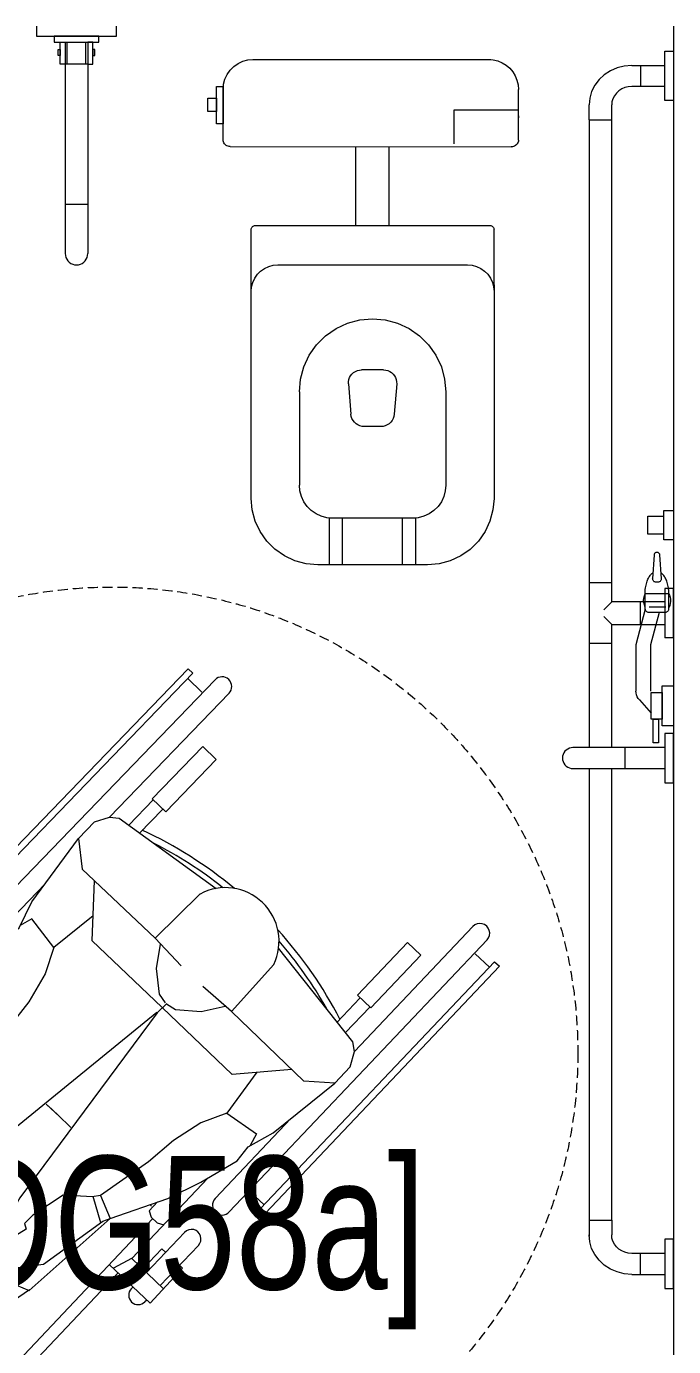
# Model space of a CAD drawing. Header units: millimetres. Extents: x -2143172 to 5255, y -610845 to 279739.
# Drawn here: x -1172297 to -1171324, y -574933 to -572948 of the extents above; entities that cross this region are included whole.
import ezdxf

# ---------------------------------------------------------------- set-up
doc = ezdxf.new("R2010")
doc.units = ezdxf.units.MM
doc.header["$LTSCALE"] = 30
doc.linetypes.add('TRATTEGGIATA', pattern=[0.75, 0.5, -0.25])
doc.layers.get('0').update_dxf_attribs({"lineweight": 5})
for name, color, linetype, lineweight in [('72_EGR_BASE_TEXT', 7, 'Continuous', 5), ('LOADING', 163, 'Continuous', 5), ('SANIT', 250, 'Continuous', 5), ('Walls', 32, 'Continuous', 5)]:
    doc.layers.add(name, color=color, linetype=linetype, lineweight=lineweight)
doc.styles.add('X3G_ENTITY_2587F9', font='swisscl.ttf', dxfattribs={"height": 200})

# ---------------------------------------------------------------- blocks, each defined once
blk = doc.blocks.new('Wheelchair')
for p, q in [((9688.8, 4580.4), (9636.3, 4519)), ((9688.8, 4580.4), (9913.2, 4363.8)), ((9695.9, 4532.4), (9716, 4554.1)), ((9647.3, 4524.1), (9584.2, 4494.7)), ((9709.9, 4426.2), (9647.3, 4524.1)), ((9695.9, 4532.4), (9738.4, 4489.9)), ((9762.6, 4492.4), (9766.7, 4505.2)), ((9584.2, 4494.7), (9568.2, 4476.7)), ((9698.4, 4444.2), (9735.9, 4492.5)), ((9738.4, 4489.9), (9752.5, 4485)), ((9752.5, 4485), (9762.6, 4492.4)), ((9968.8, 4285), (9757.7, 4488.8)), ((9568.2, 4476.7), (9665.9, 4393.6)), ((9586.8, 4461), (9580.1, 4453.2)), ((9580.1, 4453.2), (9656.4, 4390)), ((9709.9, 4426.2), (9663.7, 4398.5)), ((9779.1, 4383.2), (9709.9, 4426.2)), ((9900.5, 4350.6), (9959.2, 4411.4)), ((9951.7, 4408.7), (9954.5, 4406)), ((9959.2, 4411.4), (10010.4, 4361.2)), ((9656.4, 4390), (9661.8, 4397.1)), ((9665.9, 4393.6), (9695.8, 4341.1)), ((9933.8, 4386.5), (9932, 4388.3)), ((9934.6, 4342.8), (9980.6, 4390.4)), ((9975.8, 4385.5), (10035.6, 4327.8)), ((9452.6, 4357.1), (9469.8, 4373.8)), ((9469.8, 4373.8), (9557.2, 4280)), ((9759.9, 4375.2), (9711.9, 4320.3)), ((9759.9, 4375.2), (9778.4, 4384.2)), ((9778.4, 4384.2), (9904.8, 4281.6)), ((9426, 4292.7), (9452.6, 4357.1)), ((9486.4, 4356), (9493.9, 4363)), ((9493.9, 4363), (9560.4, 4289.7)), ((9732.8, 4330.6), (9756, 4349.7)), ((9756, 4349.7), (9802, 4345.5)), ((9802, 4345.5), (9893.6, 4285.1)), ((9934.3, 4342.8), (9906.5, 4356.1)), ((9950.7, 4359.5), (9980.6, 4330.3)), ((10015.9, 4307.3), (9956.1, 4365)), ((10010.4, 4361.2), (10005.8, 4356.5)), ((9695.8, 4341.1), (9709.9, 4321.7)), ((9732.8, 4330.6), (9727.3, 4319.9)), ((9934.7, 4342.9), (10054.3, 4227.4)), ((9980.6, 4330.3), (9986.1, 4336)), ((9751.1, 4275.1), (9711.9, 4320.3)), ((9778.1, 4291.7), (9727.3, 4319.9)), ((9371.6, 4248.8), (9430.7, 4303.9)), ((9526.6, 4234.6), (9426, 4292.7)), ((9560.4, 4289.7), (9553.6, 4283.9)), ((9775.8, 4283), (9778.1, 4291.7)), ((9890.5, 4287.2), (9880.7, 4247.5)), ((9966.8, 4282.3), (9975.4, 4291.3)), ((9975.4, 4291.3), (9984.9, 4294.4)), ((10121.6, 4286.3), (10128.5, 4293.5)), ((10121.6, 4286.3), (10499.3, 3921.8)), ((10128.5, 4293.5), (10506.2, 3929)), ((9526.6, 4234.6), (9552.2, 4282)), ((9557.2, 4280), (9611, 4252.4)), ((9770.8, 4244.3), (9751.1, 4275.1)), ((9789, 4271.5), (9775.8, 4283)), ((9836.1, 4243.1), (9789, 4271.5)), ((9891.8, 4246.6), (9904.8, 4281.6)), ((9893.6, 4285.1), (9904.8, 4281.6)), ((9904.8, 4281.6), (9992.8, 4255.2)), ((9964, 4272.7), (9966.8, 4282.3)), ((9977.3, 4259.9), (9964, 4272.7)), ((10489.5, 3888.5), (10084.1, 4279.7)), ((10129.9, 4278.3), (10109.5, 4257.2)), ((10137.1, 4271.4), (10116.7, 4250.3)), ((9371.6, 4248.8), (9598.1, 4034.2)), ((9611, 4252.4), (9631.1, 4239.2)), ((9879.4, 4247.6), (9836.1, 4243.1)), ((9891.8, 4246.6), (9879.4, 4247.6)), ((9966.5, 4198.9), (9891.8, 4246.6)), ((9967.7, 4265.7), (9965.5, 4263.4)), ((9992.8, 4255.2), (10043.4, 4233.2)), ((10183.1, 4143.7), (10063.9, 4258.7)), ((9419.9, 4243.9), (9399.1, 4222.7)), ((9419.9, 4243.9), (9464.3, 4203.2)), ((9508.1, 4245.3), (9461.6, 4205.7)), ((9572.7, 4167.4), (9526.6, 4234.6)), ((9579.9, 4186.9), (9632.5, 4237.3)), ((9679.4, 4200.1), (9632.5, 4237.3)), ((9989.6, 3975.8), (9770.8, 4244.3)), ((10043.4, 4233.2), (10099.8, 4203.2)), ((9623.1, 4216), (9605.2, 4191.9)), ((9623.1, 4216), (9633.6, 4221.9)), ((9664, 4172.4), (9633.6, 4221.9)), ((9469.8, 4189.4), (9462.9, 4179)), ((9464.3, 4203.2), (9469.8, 4189.4)), ((9579.9, 4186.9), (9571.7, 4168)), ((9605.2, 4191.9), (9611.4, 4146.2)), ((9711.1, 4181.9), (9679.4, 4200.1)), ((10005.5, 4168.6), (9966.5, 4198.9)), ((10099.8, 4203.2), (10116.9, 4183)), ((9462.9, 4179), (9450.3, 4174.3)), ((9679.2, 3982.3), (9466.2, 4184.1)), ((9571.7, 4168), (9679.8, 4046.3)), ((9672.6, 4175.1), (9664, 4172.4)), ((9684.7, 4162.4), (9672.6, 4175.1)), ((9989.1, 3975.3), (9711.1, 4181.9)), ((10047.5, 4143.9), (10005.5, 4168.6)), ((10116.9, 4183), (10155.6, 4163.8)), ((10130.2, 4164), (10120, 4181.2)), ((9715.1, 4116.7), (9684.7, 4162.4)), ((10087.4, 4131), (10130.2, 4164)), ((10155.6, 4163.8), (10251.2, 4093.6)), ((9611.4, 4146.2), (9675.8, 4057.3)), ((9851.9, 4142.1), (9833.2, 4122.2)), ((9849, 4139.2), (9835.9, 4124.9)), ((10087.4, 4131), (10047.5, 4143.9)), ((10135, 4071.7), (10087.4, 4131)), ((9712.6, 4073.2), (9715.1, 4116.7)), ((9816.8, 4105.4), (9835.9, 4124.9)), ((10204.7, 4088.4), (10101.2, 3978.7)), ((10251.2, 4093.6), (10204.7, 4088.4)), ((10251.2, 4093.6), (10275.8, 4069.8)), ((9673.6, 4060.4), (9712.8, 4071.9)), ((9714.2, 4060.8), (9712.6, 4073.2)), ((10097.7, 4073.5), (9997.2, 3968.1)), ((10187.6, 4070.2), (10097.7, 4073.5)), ((10275.8, 4069.8), (10283, 4047)), ((9675.8, 4057.3), (9679.8, 4046.3)), ((9714.2, 4060.8), (9679.8, 4046.3)), ((9765.1, 3988.4), (9714.2, 4060.8)), ((9610.7, 4047.5), (9552.6, 3986.2)), ((9619.9, 4014.1), (9605.4, 4041.3)), ((9679.8, 4046.3), (9710.1, 3959.6)), ((10281.4, 4032.7), (10176, 3886.7)), ((10283, 4047), (10281.4, 4032.7)), ((10469.2, 3867.5), (10283.1, 4047.1)), ((9576.3, 4012.7), (9574.4, 4014.4)), ((9619.9, 4013.8), (9574.4, 3965.8)), ((9619.9, 4013.8), (9740.6, 3899.4)), ((10271, 4018.3), (10309.2, 3981.4)), ((9554.9, 3993.8), (9557.7, 3991.1)), ((9659, 3934.2), (9598.7, 3991.4)), ((9604, 3997), (9634.5, 3968.4)), ((9797.1, 3950.8), (9765.1, 3988.4)), ((10294.8, 3967.5), (10259.1, 4001.9)), ((9552.6, 3986.2), (9605, 3937.3)), ((9579.2, 3970.8), (9639.5, 3913.6)), ((9634.5, 3968.4), (9629, 3962.7)), ((9673.3, 3975.3), (9670.6, 3965.7)), ((9681.9, 3984.4), (9673.3, 3975.3)), ((9691.3, 3987.6), (9681.9, 3984.4)), ((9704.7, 3974.8), (9691.3, 3987.6)), ((9698.5, 3984.2), (9700.7, 3986.4)), ((9989.1, 3975.3), (9986.9, 3977.9)), ((10002.4, 3961.7), (9989.1, 3975.3)), ((10003.8, 3963), (10017, 3972.2)), ((10017, 3972.2), (10055.4, 3976.6)), ((10055.4, 3976.6), (10092.1, 3970.4)), ((10101.2, 3978.7), (10059.8, 3939.5)), ((10101.2, 3978.7), (10167.6, 3911)), ((10310.6, 3982.9), (10291.2, 3962.7)), ((10389.2, 3907.1), (10310.6, 3982.9)), ((9710.1, 3959.6), (9734.3, 3910)), ((9823.7, 3909.9), (9797.1, 3950.8)), ((9896.3, 3862.9), (9997.1, 3968)), ((10002.4, 3961.7), (9993.9, 3948)), ((9997.1, 3968.1), (9995.9, 3966.7)), ((10002.4, 3961.7), (10003.2, 3962.2)), ((10291.2, 3962.7), (10369.7, 3886.9)), ((9605, 3937.3), (9609.5, 3942)), ((9993.9, 3948), (9991.2, 3909.5)), ((10491.3, 3929.5), (10470.9, 3908.4)), ((10499.3, 3921.8), (10506.2, 3929)), ((9734.3, 3910), (9766.8, 3855.1)), ((9838.4, 3870.6), (9823.7, 3909.9)), ((9991.2, 3909.5), (9999, 3873.1)), ((9991.2, 3863.6), (10028.5, 3906.8)), ((10369.7, 3886.9), (10389.2, 3907.1)), ((9830, 3774.5), (9709.7, 3888.4)), ((9838.4, 3870.6), (9807.3, 3826.4)), ((9899.8, 3825.8), (9838.4, 3870.6)), ((9689.7, 3867.2), (10098.6, 3479.7)), ((9766.8, 3855.1), (9787.8, 3838.9)), ((9886.2, 3755.3), (9991.2, 3863.6)), ((9903.6, 3773.2), (9896.3, 3862.9)), ((9991.2, 3863.6), (10061.7, 3800.3)), ((9684.7, 3829.6), (9677.9, 3822.3)), ((9684.7, 3829.6), (10065.8, 3468.5)), ((9693.1, 3821.6), (9713.3, 3842.9)), ((9700.4, 3814.7), (9720.5, 3836)), ((9787.8, 3838.9), (9808.6, 3801)), ((9807.3, 3826.4), (9789.7, 3835.8)), ((9677.9, 3822.3), (10058.9, 3461.2)), ((9808.6, 3801), (9883.1, 3708.7)), ((9945.2, 3681.2), (10086.4, 3793)), ((9883.1, 3708.7), (9886.2, 3755.3)), ((9883.1, 3708.7), (9907.9, 3685.2)), ((9959.2, 3692.3), (9997.7, 3655.7)), ((10011, 3670.7), (9975, 3704.8)), ((9907.9, 3685.2), (9931, 3679)), ((10118.7, 3500.9), (9930.9, 3678.8)), ((9931, 3679), (9945.2, 3681.2)), ((9996.3, 3654.2), (10015.6, 3674.6)), ((10015.6, 3674.6), (10094.8, 3599.5)), ((10075.5, 3579.1), (9996.3, 3654.2)), ((10094.8, 3599.5), (10075.5, 3579.1)), ((10057.7, 3476.1), (10077.9, 3497.4)), ((10065.8, 3468.5), (10058.9, 3461.2))]:
    blk.add_line(p, q)
at = {"color": 30, "linetype": 'TRATTEGGIATA'}
blk.add_circle((9928.9, 4043.3), 700, dxfattribs=at)
for centre, radius, start, end in [((9941.8, 4398.5), 14.2, 46.0147, 226.0147), ((10025.7, 4317.5), 14.2, 226.0147, 46.0147), ((10074, 4269.2), 14.6, 46.0147, 226.0147), ((9564.6, 4004.1), 14.2, 46.5424, 226.5424), ((9694.4, 4260), 626.4, 320.2511, 335.2615), ((9694.4, 4260), 616.4, 321.5411, 333.0972), ((9649.3, 3923.9), 14.2, 226.5424, 46.5424), ((10097.1, 3872.9), 80.1, 316.0147, 28.3763), ((9699.7, 3877.8), 14.6, 46.5424, 226.5424), ((10479.4, 3878), 14.6, 226.0147, 46.0147), ((10096.6, 3872.4), 80.1, 244.1807, 316.5424), ((9692, 4257.4), 626.4, 297.2956, 312.306), ((9692, 4257.4), 616.4, 299.4599, 311.0159), ((10108.7, 3490.3), 14.6, 226.5424, 46.5424)]:
    blk.add_arc(centre, radius, start, end)

msp = doc.modelspace()

# ---------------------------------------------------------------- linework, layer by layer
at = {"layer": 'SANIT'}
for p, q in [((-1172281.4, -572948.1, 0.1), (-1172281.4, -572963.1, 0.1)), ((-1172161.4, -572963.1, 0.1), (-1172161.4, -572948.1, 0.1)), ((-1172281.4, -572963.1, 0.1), (-1172161.4, -572963.1, 0.1)), ((-1172188, -572963.1, 0.1), (-1172254.8, -572963.1, 0.1)), ((-1172254.8, -572963.1, 0.1), (-1172254.8, -572972.3, 0.1)), ((-1172254.8, -572972.3, 0.1), (-1172188, -572972.3, 0.1)), ((-1172245.8, -572972.3, 0.1), (-1172238.4, -572972.3, 0.1)), ((-1172245.8, -573005.1, 0.1), (-1172245.8, -572972.3, 0.1)), ((-1172238.4, -572972.3, 0.1), (-1172238.4, -573005.1, 0.1)), ((-1172238.4, -572972.3, 0.1), (-1172238.4, -573216.2, 0.1)), ((-1172235.4, -573005.1, 0.1), (-1172235.4, -572972.3, 0.1)), ((-1172207.4, -573005.1, 0.1), (-1172207.4, -572972.3, 0.1)), ((-1172197.1, -572972.3, 0.1), (-1172204.4, -572972.3, 0.1)), ((-1172204.4, -572972.3, 0.1), (-1172204.4, -573005.1, 0.1)), ((-1172204.4, -572972.3, 0.1), (-1172204.4, -573216.2, 0.1)), ((-1172197.1, -573005.1, 0.1), (-1172197.1, -572972.3, 0.1)), ((-1172188, -572972.3, 0.1), (-1172188, -572963.1, 0.1)), ((-1172248.8, -572983.3, 0.1), (-1172245.8, -572983.3, 0.1)), ((-1172248.8, -572992.1, 0.1), (-1172248.8, -572983.3, 0.1)), ((-1172245.8, -572992.1, 0.1), (-1172248.8, -572992.1, 0.1)), ((-1172245.8, -572983.3, 0.1), (-1172245.8, -572992.1, 0.1)), ((-1172194, -572983.3, 0.1), (-1172197.1, -572983.3, 0.1)), ((-1172197.1, -572983.3, 0.1), (-1172197.1, -572992.1, 0.1)), ((-1172197.1, -572992.1, 0.1), (-1172194, -572992.1, 0.1)), ((-1172194, -572992.1, 0.1), (-1172194, -572983.3, 0.1)), ((-1171978.7, -573004.1, 0.1), (-1171971.6, -573000.8, 0.1)), ((-1171971.6, -573000.8, 0.1), (-1171964, -572998.8, 0.1)), ((-1171964, -572998.8, 0.1), (-1171956.2, -572998.1, 0.1)), ((-1171956.2, -572998.1, 0.1), (-1171602.2, -572998.1, 0.1)), ((-1171602.2, -572998.1, 0.1), (-1171598.7, -572998.1, 0.1)), ((-1171602.2, -572998.1, 0.1), (-1171595.1, -572998.7, 0.1)), ((-1171595.1, -572998.7, 0.1), (-1171588.3, -573000.3, 0.1)), ((-1171588.3, -573000.3, 0.1), (-1171581.8, -573003, 0.1)), ((-1171337, -573060.1, 0.1), (-1171337, -572985.9, 0.1)), ((-1171337, -572985.9, 0.1), (-1171324, -572985.9, 0.1)), ((-1171324, -572985.9, 0.1), (-1171324, -573060.1, 0.1)), ((-1172238.4, -573005.1, 0.1), (-1172245.8, -573005.1, 0.1)), ((-1172204.4, -573005.1, 0.1), (-1172238.4, -573005.1, 0.1)), ((-1172204.4, -573005.1, 0.1), (-1172197.1, -573005.1, 0.1)), ((-1171998.5, -573027.7, 0.1), (-1171995.2, -573020.6, 0.1)), ((-1171995.2, -573020.6, 0.1), (-1171990.7, -573014.2, 0.1)), ((-1171990.7, -573014.2, 0.1), (-1171985.1, -573008.6, 0.1)), ((-1171985.1, -573008.6, 0.1), (-1171978.7, -573004.1, 0.1)), ((-1171581.8, -573003, 0.1), (-1171575.7, -573006.7, 0.1)), ((-1171575.7, -573006.7, 0.1), (-1171570.4, -573011.3, 0.1)), ((-1171570.4, -573011.3, 0.1), (-1171565.8, -573016.7, 0.1)), ((-1171565.8, -573016.7, 0.1), (-1171562.1, -573022.7, 0.1)), ((-1171428.2, -573021.1, 0.1), (-1171436, -573028.5, 0.1)), ((-1171419, -573015.2, 0.1), (-1171428.2, -573021.1, 0.1)), ((-1171408.9, -573010.8, 0.1), (-1171419, -573015.2, 0.1)), ((-1171398.1, -573008.2, 0.1), (-1171408.9, -573010.8, 0.1)), ((-1171387, -573007.2, 0.1), (-1171398.1, -573008.2, 0.1)), ((-1171387, -573007.2, 0.1), (-1171338, -573007.2, 0.1)), ((-1171374, -573007.2, 0.1), (-1171374, -573038.8, 0.1)), ((-1172011.2, -573095.1, 0.1), (-1172011.2, -573038.6, 0.1)), ((-1172011.2, -573038.6, 0.1), (-1172001.2, -573038.6, 0.1)), ((-1172001.2, -573043.1, 0.1), (-1172000.5, -573035.3, 0.1)), ((-1172001.2, -573118.9, 0.1), (-1172001.2, -573038.6, 0.1)), ((-1172001.2, -573038.6, 0.1), (-1172001.2, -573095.1, 0.1)), ((-1172000.5, -573035.3, 0.1), (-1171998.5, -573027.7, 0.1)), ((-1171562.1, -573022.7, 0.1), (-1171559.4, -573029.3, 0.1)), ((-1171559.4, -573029.3, 0.1), (-1171557.7, -573036.1, 0.1)), ((-1171557.7, -573036.1, 0.1), (-1171557.2, -573043.1, 0.1)), ((-1171442.4, -573036.9, 0.1), (-1171447.2, -573046.3, 0.1)), ((-1171436, -573028.5, 0.1), (-1171442.4, -573036.9, 0.1)), ((-1171397.3, -573040.5, 0.1), (-1171402, -573042.5, 0.1)), ((-1171392.2, -573039.2, 0.1), (-1171397.3, -573040.5, 0.1)), ((-1171387, -573038.8, 0.1), (-1171392.2, -573039.2, 0.1)), ((-1171338, -573038.8, 0.1), (-1171387, -573038.8, 0.1)), ((-1172024.2, -573076.6, 0.1), (-1172024.2, -573056.1, 0.1)), ((-1172024.2, -573056.1, 0.1), (-1172011.2, -573056.1, 0.1)), ((-1172011.2, -573056.1, 0.1), (-1172011.2, -573076.6, 0.1)), ((-1172001.2, -573091.1, 0.1), (-1172001.2, -573043.1, 0.1)), ((-1171557.2, -573119.4, 0.1), (-1171557.2, -573043.1, 0.1)), ((-1171450, -573056.3, 0.1), (-1171451, -573066.6, 0.1)), ((-1171447.2, -573046.3, 0.1), (-1171450, -573056.3, 0.1)), ((-1171415.2, -573057.1, 0.1), (-1171416.6, -573061.8, 0.1)), ((-1171413, -573052.7, 0.1), (-1171415.2, -573057.1, 0.1)), ((-1171410, -573048.7, 0.1), (-1171413, -573052.7, 0.1)), ((-1171406.3, -573045.3, 0.1), (-1171410, -573048.7, 0.1)), ((-1171402, -573042.5, 0.1), (-1171406.3, -573045.3, 0.1)), ((-1171324, -573060.1, 0.1), (-1171337, -573060.1, 0.1)), ((-1172011.2, -573076.6, 0.1), (-1172024.2, -573076.6, 0.1)), ((-1171654.2, -573074.6, 0.1), (-1171654.2, -573125.1, 0.1)), ((-1171557.2, -573074.6, 0.1), (-1171654.2, -573074.6, 0.1)), ((-1171451, -573088.9, 0.1), (-1171451, -573066.6, 0.1)), ((-1171416.6, -573061.8, 0.1), (-1171417, -573066.6, 0.1)), ((-1171417, -573088.9, 0.1), (-1171417, -573066.6, 0.1)), ((-1172001.2, -573095.1, 0.1), (-1172011.2, -573095.1, 0.1)), ((-1171557.2, -573082.7, 0.1), (-1171557.2, -573086.1, 0.1)), ((-1171451, -573088.9, 0.1), (-1171417, -573088.9, 0.1)), ((-1171451, -573088.9, 0.1), (-1171451, -574004.5, 0.1)), ((-1171417.2, -573088.9, 0.1), (-1171417.2, -573813.5, 0.1)), ((-1172001.1, -573120.6, 0.1), (-1172001.2, -573118.9, 0.1)), ((-1172000.7, -573122.2, 0.1), (-1172001.1, -573120.6, 0.1)), ((-1171557.3, -573121, 0.1), (-1171557.7, -573122.6, 0.1)), ((-1171557.2, -573119.4, 0.1), (-1171557.3, -573121, 0.1)), ((-1172000, -573123.7, 0.1), (-1172000.7, -573122.2, 0.1)), ((-1171999.1, -573125, 0.1), (-1172000, -573123.7, 0.1)), ((-1171998, -573126.2, 0.1), (-1171999.1, -573125, 0.1)), ((-1171996.7, -573127.3, 0.1), (-1171998, -573126.2, 0.1)), ((-1171995.3, -573128.1, 0.1), (-1171996.7, -573127.3, 0.1)), ((-1171993.7, -573128.6, 0.1), (-1171995.3, -573128.1, 0.1)), ((-1171992.1, -573128.9, 0.1), (-1171993.7, -573128.6, 0.1)), ((-1171990.5, -573128.9, 0.1), (-1171992.1, -573128.9, 0.1)), ((-1171990.4, -573128.9, 0.1), (-1171567.9, -573129.3, 0.1)), ((-1171801.4, -573247.8, 0.1), (-1171801.4, -573129.1, 0.1)), ((-1171751.4, -573247.8, 0.1), (-1171751.4, -573129.1, 0.1)), ((-1171566.3, -573129.3, 0.1), (-1171567.9, -573129.3, 0.1)), ((-1171564.7, -573129, 0.1), (-1171566.3, -573129.3, 0.1)), ((-1171563.1, -573128.5, 0.1), (-1171564.7, -573129, 0.1)), ((-1171561.7, -573127.7, 0.1), (-1171563.1, -573128.5, 0.1)), ((-1171560.4, -573126.7, 0.1), (-1171561.7, -573127.7, 0.1)), ((-1171559.3, -573125.5, 0.1), (-1171560.4, -573126.7, 0.1)), ((-1171558.4, -573124.1, 0.1), (-1171559.3, -573125.5, 0.1)), ((-1171557.7, -573122.6, 0.1), (-1171558.4, -573124.1, 0.1)), ((-1172238.4, -573216.2, 0.1), (-1172238.4, -573289.9, 0.1)), ((-1172204.4, -573216.2, 0.1), (-1172238.4, -573216.2, 0.1)), ((-1172204.4, -573216.2, 0.1), (-1172204.4, -573289.9, 0.1)), ((-1171958.9, -573252.8, 0.1), (-1171958.6, -573251.8, 0.1)), ((-1171958.9, -573253.8, 0.1), (-1171958.9, -573252.8, 0.1)), ((-1171958.9, -573657.8, 0.1), (-1171958.9, -573253.8, 0.1)), ((-1171958.9, -573295.3, 0.1), (-1171958.9, -573253.8, 0.1)), ((-1171958.6, -573251.8, 0.1), (-1171958.1, -573250.8, 0.1)), ((-1171958.1, -573250.8, 0.1), (-1171957.5, -573250, 0.1)), ((-1171957.5, -573250, 0.1), (-1171956.8, -573249.2, 0.1)), ((-1171956.8, -573249.2, 0.1), (-1171955.9, -573248.6, 0.1)), ((-1171955.9, -573248.6, 0.1), (-1171955, -573248.2, 0.1)), ((-1171955, -573248.2, 0.1), (-1171954, -573247.9, 0.1)), ((-1171954, -573247.9, 0.1), (-1171952.9, -573247.8, 0.1)), ((-1171952.9, -573247.8, 0.1), (-1171599.9, -573247.8, 0.1)), ((-1171599.9, -573247.8, 0.1), (-1171598.9, -573247.9, 0.1)), ((-1171598.9, -573247.9, 0.1), (-1171597.9, -573248.2, 0.1)), ((-1171597.9, -573248.2, 0.1), (-1171596.9, -573248.7, 0.1)), ((-1171596.9, -573248.7, 0.1), (-1171596.1, -573249.2, 0.1)), ((-1171596.1, -573249.2, 0.1), (-1171595.3, -573250, 0.1)), ((-1171595.3, -573250, 0.1), (-1171594.7, -573250.8, 0.1)), ((-1171594.7, -573250.8, 0.1), (-1171594.3, -573251.8, 0.1)), ((-1171594.3, -573251.8, 0.1), (-1171594, -573252.8, 0.1)), ((-1171594, -573252.8, 0.1), (-1171593.9, -573253.8, 0.1)), ((-1171593.9, -573336.8, 0.1), (-1171593.9, -573253.8, 0.1)), ((-1172238.4, -573289.9, 0.1), (-1172238.2, -573292.9, 0.1)), ((-1172238.2, -573292.9, 0.1), (-1172237.4, -573295.7, 0.1)), ((-1172237.4, -573295.7, 0.1), (-1172236.1, -573298.4, 0.1)), ((-1172236.1, -573298.4, 0.1), (-1172234.4, -573300.8, 0.1)), ((-1172208.4, -573300.8, 0.1), (-1172206.7, -573298.4, 0.1)), ((-1172206.7, -573298.4, 0.1), (-1172205.4, -573295.7, 0.1)), ((-1172205.4, -573295.7, 0.1), (-1172204.7, -573292.9, 0.1)), ((-1172204.7, -573292.9, 0.1), (-1172204.4, -573289.9, 0.1)), ((-1172234.4, -573300.8, 0.1), (-1172232.3, -573302.9, 0.1)), ((-1172232.3, -573302.9, 0.1), (-1172229.9, -573304.6, 0.1)), ((-1172229.9, -573304.6, 0.1), (-1172227.2, -573305.9, 0.1)), ((-1172227.2, -573305.9, 0.1), (-1172224.4, -573306.7, 0.1)), ((-1172224.4, -573306.7, 0.1), (-1172221.4, -573306.9, 0.1)), ((-1172221.4, -573306.9, 0.1), (-1172218.5, -573306.7, 0.1)), ((-1172218.5, -573306.7, 0.1), (-1172215.6, -573305.9, 0.1)), ((-1172215.6, -573305.9, 0.1), (-1172212.9, -573304.6, 0.1)), ((-1172212.9, -573304.6, 0.1), (-1172210.5, -573302.9, 0.1)), ((-1172210.5, -573302.9, 0.1), (-1172208.4, -573300.8, 0.1)), ((-1171949.6, -573321.1, 0.1), (-1171944.7, -573316.2, 0.1)), ((-1171944.7, -573316.2, 0.1), (-1171938.9, -573312.2, 0.1)), ((-1171938.9, -573312.2, 0.1), (-1171932.6, -573309.3, 0.1)), ((-1171932.6, -573309.3, 0.1), (-1171925.9, -573307.5, 0.1)), ((-1171925.9, -573307.5, 0.1), (-1171918.9, -573306.8, 0.1)), ((-1171918.9, -573306.8, 0.1), (-1171633.9, -573306.8, 0.1)), ((-1171633.9, -573306.8, 0.1), (-1171627, -573307.5, 0.1)), ((-1171627, -573307.5, 0.1), (-1171620.3, -573309.3, 0.1)), ((-1171620.3, -573309.3, 0.1), (-1171613.9, -573312.2, 0.1)), ((-1171613.9, -573312.2, 0.1), (-1171608.2, -573316.2, 0.1)), ((-1171608.2, -573316.2, 0.1), (-1171603.3, -573321.1, 0.1)), ((-1171958.3, -573339.9, 0.1), (-1171956.5, -573333.2, 0.1)), ((-1171956.5, -573333.2, 0.1), (-1171953.6, -573326.8, 0.1)), ((-1171953.6, -573326.8, 0.1), (-1171949.6, -573321.1, 0.1)), ((-1171603.3, -573321.1, 0.1), (-1171599.3, -573326.8, 0.1)), ((-1171599.3, -573326.8, 0.1), (-1171596.4, -573333.2, 0.1)), ((-1171596.4, -573333.2, 0.1), (-1171594.6, -573339.9, 0.1)), ((-1171593.9, -573336.8, 0.1), (-1171593.9, -573657.8, 0.1)), ((-1171958.9, -573346.8, 0.1), (-1171958.3, -573339.9, 0.1)), ((-1171594.6, -573339.9, 0.1), (-1171593.9, -573346.8, 0.1)), ((-1171831.4, -573402.6, 0.1), (-1171814.1, -573394.5, 0.1)), ((-1171814.1, -573394.5, 0.1), (-1171795.5, -573389.5, 0.1)), ((-1171795.5, -573389.5, 0.1), (-1171776.4, -573387.8, 0.1)), ((-1171776.4, -573387.8, 0.1), (-1171757.3, -573389.5, 0.1)), ((-1171757.3, -573389.5, 0.1), (-1171738.8, -573394.5, 0.1)), ((-1171738.8, -573394.5, 0.1), (-1171721.4, -573402.6, 0.1)), ((-1171860.7, -573427.1, 0.1), (-1171847.2, -573413.6, 0.1)), ((-1171847.2, -573413.6, 0.1), (-1171831.4, -573402.6, 0.1)), ((-1171721.4, -573402.6, 0.1), (-1171705.7, -573413.6, 0.1)), ((-1171705.7, -573413.6, 0.1), (-1171692.2, -573427.1, 0.1)), ((-1171871.7, -573442.8, 0.1), (-1171860.7, -573427.1, 0.1)), ((-1171692.2, -573427.1, 0.1), (-1171681.2, -573442.8, 0.1)), ((-1171879.8, -573460.2, 0.1), (-1171871.7, -573442.8, 0.1)), ((-1171681.2, -573442.8, 0.1), (-1171673.1, -573460.2, 0.1)), ((-1171884.8, -573478.7, 0.1), (-1171879.8, -573460.2, 0.1)), ((-1171812.1, -573479.4, 0.1), (-1171811, -573476.3, 0.1)), ((-1171811, -573476.3, 0.1), (-1171809.4, -573473.5, 0.1)), ((-1171809.4, -573473.5, 0.1), (-1171807.4, -573471, 0.1)), ((-1171807.4, -573471, 0.1), (-1171805, -573468.8, 0.1)), ((-1171805, -573468.8, 0.1), (-1171802.3, -573467, 0.1)), ((-1171802.3, -573467, 0.1), (-1171799.3, -573465.7, 0.1)), ((-1171799.3, -573465.7, 0.1), (-1171796.2, -573464.9, 0.1)), ((-1171796.2, -573464.9, 0.1), (-1171793, -573464.6, 0.1)), ((-1171759.9, -573464.6, 0.1), (-1171793, -573464.6, 0.1)), ((-1171759.9, -573464.6, 0.1), (-1171756.7, -573464.9, 0.1)), ((-1171756.7, -573464.9, 0.1), (-1171753.6, -573465.7, 0.1)), ((-1171753.6, -573465.7, 0.1), (-1171750.6, -573467, 0.1)), ((-1171750.6, -573467, 0.1), (-1171747.9, -573468.8, 0.1)), ((-1171747.9, -573468.8, 0.1), (-1171745.5, -573471, 0.1)), ((-1171745.5, -573471, 0.1), (-1171743.5, -573473.5, 0.1)), ((-1171743.5, -573473.5, 0.1), (-1171741.9, -573476.3, 0.1)), ((-1171741.9, -573476.3, 0.1), (-1171740.8, -573479.4, 0.1)), ((-1171673.1, -573460.2, 0.1), (-1171668.1, -573478.7, 0.1)), ((-1171886.4, -573497.8, 0.1), (-1171884.8, -573478.7, 0.1)), ((-1171886.4, -573497.8, 0.1), (-1171886.4, -573637.8, 0.1)), ((-1171812.7, -573485.8, 0.1), (-1171812.6, -573482.6, 0.1)), ((-1171812.7, -573485.8, 0.1), (-1171809, -573531.5, 0.1)), ((-1171812.6, -573482.6, 0.1), (-1171812.1, -573479.4, 0.1)), ((-1171740.2, -573485.8, 0.1), (-1171743.9, -573531.5, 0.1)), ((-1171740.8, -573479.4, 0.1), (-1171740.3, -573482.6, 0.1)), ((-1171740.3, -573482.6, 0.1), (-1171740.2, -573485.8, 0.1)), ((-1171668.1, -573478.7, 0.1), (-1171666.4, -573497.8, 0.1)), ((-1171666.4, -573497.8, 0.1), (-1171666.4, -573637.8, 0.1)), ((-1171808.4, -573534.7, 0.1), (-1171809, -573531.5, 0.1)), ((-1171807.4, -573537.9, 0.1), (-1171808.4, -573534.7, 0.1)), ((-1171744.5, -573534.7, 0.1), (-1171745.5, -573537.9, 0.1)), ((-1171743.9, -573531.5, 0.1), (-1171744.5, -573534.7, 0.1)), ((-1171805.8, -573540.8, 0.1), (-1171807.4, -573537.9, 0.1)), ((-1171803.8, -573543.4, 0.1), (-1171805.8, -573540.8, 0.1)), ((-1171801.3, -573545.6, 0.1), (-1171803.8, -573543.4, 0.1)), ((-1171798.6, -573547.4, 0.1), (-1171801.3, -573545.6, 0.1)), ((-1171795.5, -573548.8, 0.1), (-1171798.6, -573547.4, 0.1)), ((-1171792.3, -573549.6, 0.1), (-1171795.5, -573548.8, 0.1)), ((-1171789, -573549.8, 0.1), (-1171792.3, -573549.6, 0.1)), ((-1171763.9, -573549.8, 0.1), (-1171789, -573549.8, 0.1)), ((-1171760.6, -573549.6, 0.1), (-1171763.9, -573549.8, 0.1)), ((-1171757.4, -573548.8, 0.1), (-1171760.6, -573549.6, 0.1)), ((-1171754.3, -573547.4, 0.1), (-1171757.4, -573548.8, 0.1)), ((-1171751.6, -573545.6, 0.1), (-1171754.3, -573547.4, 0.1)), ((-1171749.1, -573543.4, 0.1), (-1171751.6, -573545.6, 0.1)), ((-1171747.1, -573540.8, 0.1), (-1171749.1, -573543.4, 0.1)), ((-1171745.5, -573537.9, 0.1), (-1171747.1, -573540.8, 0.1)), ((-1171885.7, -573646.5, 0.1), (-1171886.4, -573637.8, 0.1)), ((-1171883.4, -573654.9, 0.1), (-1171885.7, -573646.5, 0.1)), ((-1171879.8, -573662.8, 0.1), (-1171883.4, -573654.9, 0.1)), ((-1171669.5, -573654.9, 0.1), (-1171673.1, -573662.8, 0.1)), ((-1171667.2, -573646.5, 0.1), (-1171669.5, -573654.9, 0.1)), ((-1171666.4, -573637.8, 0.1), (-1171667.2, -573646.5, 0.1)), ((-1171957.4, -573675.2, 0.1), (-1171958.9, -573657.8, 0.1)), ((-1171952.9, -573692, 0.1), (-1171957.4, -573675.2, 0.1)), ((-1171874.8, -573670, 0.1), (-1171879.8, -573662.8, 0.1)), ((-1171868.6, -573676.1, 0.1), (-1171874.8, -573670, 0.1)), ((-1171861.4, -573681.1, 0.1), (-1171868.6, -573676.1, 0.1)), ((-1171684.3, -573676.1, 0.1), (-1171691.4, -573681.1, 0.1)), ((-1171678.1, -573670, 0.1), (-1171684.3, -573676.1, 0.1)), ((-1171673.1, -573662.8, 0.1), (-1171678.1, -573670, 0.1)), ((-1171595.5, -573675.2, 0.1), (-1171600, -573692, 0.1)), ((-1171593.9, -573657.8, 0.1), (-1171595.5, -573675.2, 0.1)), ((-1171338.5, -573720.1, 0.1), (-1171338.5, -573676.1, 0.1)), ((-1171338.5, -573676.1, 0.1), (-1171324, -573676.1, 0.1)), ((-1171324, -573676.1, 0.1), (-1171324, -573720.1, 0.1)), ((-1171945.6, -573707.8, 0.1), (-1171952.9, -573692, 0.1)), ((-1171853.6, -573684.8, 0.1), (-1171861.4, -573681.1, 0.1)), ((-1171845.1, -573687.1, 0.1), (-1171853.6, -573684.8, 0.1)), ((-1171836.4, -573687.8, 0.1), (-1171845.1, -573687.1, 0.1)), ((-1171711.4, -573687.8, 0.1), (-1171841.4, -573687.8, 0.1)), ((-1171841.4, -573757.8, 0.1), (-1171841.4, -573687.8, 0.1)), ((-1171821.4, -573757.8, 0.1), (-1171821.4, -573687.8, 0.1)), ((-1171731.4, -573757.8, 0.1), (-1171731.4, -573687.8, 0.1)), ((-1171707.8, -573687.1, 0.1), (-1171716.4, -573687.8, 0.1)), ((-1171711.4, -573757.8, 0.1), (-1171711.4, -573687.8, 0.1)), ((-1171699.3, -573684.8, 0.1), (-1171707.8, -573687.1, 0.1)), ((-1171691.4, -573681.1, 0.1), (-1171699.3, -573684.8, 0.1)), ((-1171600, -573692, 0.1), (-1171607.3, -573707.8, 0.1)), ((-1171362.9, -573711.5, 0.1), (-1171362.9, -573684.8, 0.1)), ((-1171362.9, -573684.8, 0.1), (-1171338.5, -573684.8, 0.1)), ((-1171935.6, -573722.1, 0.1), (-1171945.6, -573707.8, 0.1)), ((-1171607.3, -573707.8, 0.1), (-1171617.3, -573722.1, 0.1)), ((-1171338.5, -573711.5, 0.1), (-1171362.9, -573711.5, 0.1)), ((-1171923.2, -573734.4, 0.1), (-1171935.6, -573722.1, 0.1)), ((-1171909, -573744.4, 0.1), (-1171923.2, -573734.4, 0.1)), ((-1171629.7, -573734.5, 0.1), (-1171644, -573744.4, 0.1)), ((-1171617.3, -573722.1, 0.1), (-1171629.7, -573734.5, 0.1)), ((-1171324, -573720.1, 0.1), (-1171338.5, -573720.1, 0.1)), ((-1171893.2, -573751.8, 0.1), (-1171909, -573744.4, 0.1)), ((-1171876.3, -573756.3, 0.1), (-1171893.2, -573751.8, 0.1)), ((-1171659.7, -573751.8, 0.1), (-1171676.6, -573756.3, 0.1)), ((-1171644, -573744.4, 0.1), (-1171659.7, -573751.8, 0.1)), ((-1171353, -573742.6, 0.1), (-1171355.5, -573778.8, 0.1)), ((-1171353, -573742.6, 0.1), (-1171352.9, -573742, 0.1)), ((-1171352.9, -573742, 0.1), (-1171352.7, -573741.3, 0.1)), ((-1171352.7, -573741.3, 0.1), (-1171352.4, -573740.7, 0.1)), ((-1171352.4, -573740.7, 0.1), (-1171352, -573740.1, 0.1)), ((-1171352, -573740.1, 0.1), (-1171351.6, -573739.6, 0.1)), ((-1171351.6, -573739.6, 0.1), (-1171351, -573739.2, 0.1)), ((-1171351, -573739.2, 0.1), (-1171350.4, -573738.9, 0.1)), ((-1171350.4, -573738.9, 0.1), (-1171349.7, -573738.8, 0.1)), ((-1171349.7, -573738.8, 0.1), (-1171349, -573738.7, 0.1)), ((-1171349, -573738.7, 0.1), (-1171348.3, -573738.8, 0.1)), ((-1171348.3, -573738.8, 0.1), (-1171347.7, -573738.9, 0.1)), ((-1171347.7, -573738.9, 0.1), (-1171347.1, -573739.2, 0.1)), ((-1171347.1, -573739.2, 0.1), (-1171346.5, -573739.6, 0.1)), ((-1171346.5, -573739.6, 0.1), (-1171346, -573740.1, 0.1)), ((-1171346, -573740.1, 0.1), (-1171345.6, -573740.7, 0.1)), ((-1171345.6, -573740.7, 0.1), (-1171345.3, -573741.3, 0.1)), ((-1171345.3, -573741.3, 0.1), (-1171345.1, -573742, 0.1)), ((-1171345.1, -573742, 0.1), (-1171345.1, -573742.6, 0.1)), ((-1171345.1, -573742.6, 0.1), (-1171342.5, -573778.8, 0.1)), ((-1171858.9, -573757.8, 0.1), (-1171876.3, -573756.3, 0.1)), ((-1171693.9, -573757.8, 0.1), (-1171858.9, -573757.8, 0.1)), ((-1171676.6, -573756.3, 0.1), (-1171693.9, -573757.8, 0.1)), ((-1171451, -573767.5, 0.1), (-1171451, -574032.3, 0.1)), ((-1171361.1, -573776.3, 0.1), (-1171360.2, -573775.1, 0.1)), ((-1171360.2, -573775.1, 0.1), (-1171359.4, -573773.9, 0.1)), ((-1171359.4, -573773.9, 0.1), (-1171358.5, -573772.8, 0.1)), ((-1171358.5, -573772.8, 0.1), (-1171357.6, -573771.8, 0.1)), ((-1171357.6, -573771.8, 0.1), (-1171356.6, -573770.9, 0.1)), ((-1171356.6, -573770.9, 0.1), (-1171355.5, -573770.1, 0.1)), ((-1171341.5, -573770.9, 0.1), (-1171342.5, -573770.1, 0.1)), ((-1171340.5, -573771.8, 0.1), (-1171341.5, -573770.9, 0.1)), ((-1171339.5, -573772.8, 0.1), (-1171340.5, -573771.8, 0.1)), ((-1171338.7, -573773.9, 0.1), (-1171339.5, -573772.8, 0.1)), ((-1171337.8, -573775.1, 0.1), (-1171338.7, -573773.9, 0.1)), ((-1171337, -573776.3, 0.1), (-1171337.8, -573775.1, 0.1)), ((-1171417.2, -573784.9, 0.1), (-1171451, -573784.9, 0.1)), ((-1171451, -573785.5, 0.1), (-1171451, -573875.5, 0.1)), ((-1171366.5, -573794.6, 0.1), (-1171366.2, -573792.4, 0.1)), ((-1171366.5, -573824.2, 0.1), (-1171366.5, -573794.6, 0.1)), ((-1171366.2, -573792.4, 0.1), (-1171365.8, -573790.2, 0.1)), ((-1171365.8, -573790.2, 0.1), (-1171365.4, -573788.1, 0.1)), ((-1171365.4, -573788.1, 0.1), (-1171364.9, -573786.1, 0.1)), ((-1171364.9, -573786.1, 0.1), (-1171364.4, -573784.3, 0.1)), ((-1171364.4, -573784.3, 0.1), (-1171363.8, -573782.5, 0.1)), ((-1171363.8, -573782.5, 0.1), (-1171363.2, -573780.8, 0.1)), ((-1171363.2, -573780.8, 0.1), (-1171362.5, -573779.2, 0.1)), ((-1171362.5, -573779.2, 0.1), (-1171361.8, -573777.7, 0.1)), ((-1171361.8, -573777.7, 0.1), (-1171361.1, -573776.3, 0.1)), ((-1171355.4, -573779.6, 0.1), (-1171355.5, -573778.8, 0.1)), ((-1171355.2, -573780.5, 0.1), (-1171355.4, -573779.6, 0.1)), ((-1171354.9, -573781.3, 0.1), (-1171355.2, -573780.5, 0.1)), ((-1171354.4, -573782, 0.1), (-1171354.9, -573781.3, 0.1)), ((-1171353.7, -573782.6, 0.1), (-1171354.4, -573782, 0.1)), ((-1171353, -573783.1, 0.1), (-1171353.7, -573782.6, 0.1)), ((-1171352.2, -573783.5, 0.1), (-1171353, -573783.1, 0.1)), ((-1171351.4, -573783.7, 0.1), (-1171352.2, -573783.5, 0.1)), ((-1171350.5, -573783.8, 0.1), (-1171351.4, -573783.7, 0.1)), ((-1171347.5, -573783.8, 0.1), (-1171350.5, -573783.8, 0.1)), ((-1171346.7, -573783.7, 0.1), (-1171347.5, -573783.8, 0.1)), ((-1171345.8, -573783.5, 0.1), (-1171346.7, -573783.7, 0.1)), ((-1171345, -573783.1, 0.1), (-1171345.8, -573783.5, 0.1)), ((-1171344.3, -573782.6, 0.1), (-1171345, -573783.1, 0.1)), ((-1171343.7, -573782, 0.1), (-1171344.3, -573782.6, 0.1)), ((-1171343.2, -573781.3, 0.1), (-1171343.7, -573782, 0.1)), ((-1171342.8, -573780.5, 0.1), (-1171343.2, -573781.3, 0.1)), ((-1171342.6, -573779.6, 0.1), (-1171342.8, -573780.5, 0.1)), ((-1171342.5, -573778.8, 0.1), (-1171342.6, -573779.6, 0.1)), ((-1171336.2, -573777.7, 0.1), (-1171337, -573776.3, 0.1)), ((-1171337, -573793.4, 0.1), (-1171337, -573867.6, 0.1)), ((-1171324, -573793.4, 0.1), (-1171337, -573793.4, 0.1)), ((-1171335.5, -573779.2, 0.1), (-1171336.2, -573777.7, 0.1)), ((-1171334.9, -573780.8, 0.1), (-1171335.5, -573779.2, 0.1)), ((-1171334.2, -573782.5, 0.1), (-1171334.9, -573780.8, 0.1)), ((-1171333.7, -573784.3, 0.1), (-1171334.2, -573782.5, 0.1)), ((-1171333.2, -573786.1, 0.1), (-1171333.7, -573784.3, 0.1)), ((-1171332.7, -573788.1, 0.1), (-1171333.2, -573786.1, 0.1)), ((-1171332.2, -573790.2, 0.1), (-1171332.7, -573788.1, 0.1)), ((-1171331.9, -573792.4, 0.1), (-1171332.2, -573790.2, 0.1)), ((-1171331.5, -573794.6, 0.1), (-1171331.9, -573792.4, 0.1)), ((-1171331.5, -573794.6, 0.1), (-1171331.5, -573824.2, 0.1)), ((-1171324, -573867.6, 0.1), (-1171324, -573793.4, 0.1)), ((-1171417, -573813.5, 0.1), (-1171429, -573825.5, 0.1)), ((-1171337, -573813.5, 0.1), (-1171417, -573813.5, 0.1)), ((-1171374, -573847.5, 0.1), (-1171374, -573813.5, 0.1)), ((-1171369.1, -573811.1, 0.1), (-1171368.8, -573807.6, 0.1)), ((-1171368.8, -573814.5, 0.1), (-1171369.1, -573811.1, 0.1)), ((-1171368.8, -573807.6, 0.1), (-1171367.9, -573804.3, 0.1)), ((-1171368, -573817.9, 0.1), (-1171368.8, -573814.5, 0.1)), ((-1171367.9, -573804.3, 0.1), (-1171366.5, -573801.1, 0.1)), ((-1171331.5, -573801.1, 0.1), (-1171366.5, -573801.1, 0.1)), ((-1171331.5, -573800.7, 0.1), (-1171330.1, -573803.5, 0.1)), ((-1171330.1, -573803.5, 0.1), (-1171329.1, -573806.4, 0.1)), ((-1171329.1, -573806.4, 0.1), (-1171328.6, -573809.5, 0.1)), ((-1171328.5, -573812.6, 0.1), (-1171329, -573815.6, 0.1)), ((-1171328.6, -573809.5, 0.1), (-1171328.5, -573812.6, 0.1)), ((-1171366.5, -573824.2, 0.1), (-1171380.7, -573878.1, 0.1)), ((-1171366.6, -573821.1, 0.1), (-1171368, -573817.9, 0.1)), ((-1171366.4, -573825.1, 0.1), (-1171366.5, -573824.2, 0.1)), ((-1171366.2, -573825.9, 0.1), (-1171366.4, -573825.1, 0.1)), ((-1171365.9, -573826.7, 0.1), (-1171366.2, -573825.9, 0.1)), ((-1171365.4, -573827.4, 0.1), (-1171365.9, -573826.7, 0.1)), ((-1171364.7, -573828, 0.1), (-1171365.4, -573827.4, 0.1)), ((-1171364, -573828.5, 0.1), (-1171364.7, -573828, 0.1)), ((-1171363.2, -573828.9, 0.1), (-1171364, -573828.5, 0.1)), ((-1171362.4, -573829.1, 0.1), (-1171363.2, -573828.9, 0.1)), ((-1171361.5, -573829.2, 0.1), (-1171362.4, -573829.1, 0.1)), ((-1171336.5, -573829.2, 0.1), (-1171361.5, -573829.2, 0.1)), ((-1171335.5, -573821.2, 0.1), (-1171360.5, -573821.2, 0.1)), ((-1171345.8, -573829.2, 0.1), (-1171358.7, -573878.1, 0.1)), ((-1171335.7, -573829.1, 0.1), (-1171336.5, -573829.2, 0.1)), ((-1171334.8, -573828.9, 0.1), (-1171335.7, -573829.1, 0.1)), ((-1171334, -573828.5, 0.1), (-1171334.8, -573828.9, 0.1)), ((-1171333.3, -573828, 0.1), (-1171334, -573828.5, 0.1)), ((-1171332.7, -573827.4, 0.1), (-1171333.3, -573828, 0.1)), ((-1171332.2, -573826.7, 0.1), (-1171332.7, -573827.4, 0.1)), ((-1171331.8, -573825.9, 0.1), (-1171332.2, -573826.7, 0.1)), ((-1171331.6, -573825.1, 0.1), (-1171331.8, -573825.9, 0.1)), ((-1171331.5, -573824.2, 0.1), (-1171331.6, -573825.1, 0.1)), ((-1171329.9, -573818.6, 0.1), (-1171331.3, -573821.4, 0.1)), ((-1171329, -573815.6, 0.1), (-1171329.9, -573818.6, 0.1)), ((-1171417, -573847.5, 0.1), (-1171429, -573835.5, 0.1)), ((-1171417, -573847.5, 0.1), (-1171337, -573847.5, 0.1)), ((-1171417, -574032.3, 0.1), (-1171417, -573847.5, 0.1)), ((-1171324, -573867.6, 0.1), (-1171337, -573867.6, 0.1)), ((-1171417, -573876.1, 0.1), (-1171451, -573876.1, 0.1)), ((-1171380.7, -573878.1, 0.1), (-1171380.7, -573947.4, 0.1)), ((-1171358.7, -573878.1, 0.1), (-1171358.7, -573947.4, 0.1)), ((-1171380.5, -573950.3, 0.1), (-1171380.7, -573947.4, 0.1)), ((-1171379.8, -573953.2, 0.1), (-1171380.5, -573950.3, 0.1)), ((-1171378.8, -573956, 0.1), (-1171379.8, -573953.2, 0.1)), ((-1171357.8, -573989.6, 0.1), (-1171357.8, -573949.8, 0.1)), ((-1171357.8, -573949.8, 0.1), (-1171341.4, -573949.8, 0.1)), ((-1171341.4, -573999.7, 0.1), (-1171341.4, -573939.7, 0.1)), ((-1171341.4, -573939.7, 0.1), (-1171324, -573939.7, 0.1)), ((-1171341.4, -573949.8, 0.1), (-1171341.4, -573989.6, 0.1)), ((-1171324, -573939.7, 0.1), (-1171324, -573999.7, 0.1)), ((-1171377.3, -573958.5, 0.1), (-1171378.8, -573956, 0.1)), ((-1171375.5, -573960.8, 0.1), (-1171377.3, -573958.5, 0.1)), ((-1171375.5, -573960.8, 0.1), (-1171357.8, -573980.4, 0.1)), ((-1171341.4, -573989.6, 0.1), (-1171357.8, -573989.6, 0.1)), ((-1171354.8, -574025, 0.1), (-1171354.8, -573989.6, 0.1)), ((-1171354.8, -573989.6, 0.1), (-1171346.8, -573989.6, 0.1)), ((-1171346.8, -573989.6, 0.1), (-1171346.8, -574025, 0.1)), ((-1171324, -573999.7, 0.1), (-1171341.4, -573999.7, 0.1)), ((-1171337, -574011, 0.1), (-1171337, -574085.2, 0.1)), ((-1171324, -574011, 0.1), (-1171337, -574011, 0.1)), ((-1171324, -574085.2, 0.1), (-1171324, -574011, 0.1)), ((-1171480.6, -574033.3, 0.1), (-1171483.1, -574034.5, 0.1)), ((-1171478, -574032.6, 0.1), (-1171480.6, -574033.3, 0.1)), ((-1171475.3, -574032.3, 0.1), (-1171478, -574032.6, 0.1)), ((-1171338, -574032.3, 0.1), (-1171475.3, -574032.3, 0.1)), ((-1171397, -574063.9, 0.1), (-1171397, -574032.3, 0.1)), ((-1171346.8, -574025, 0.1), (-1171354.8, -574025, 0.1)), ((-1171490.8, -574045.4, 0.1), (-1171491, -574048.1, 0.1)), ((-1171491, -574048.1, 0.1), (-1171490.8, -574050.9, 0.1)), ((-1171490.1, -574042.7, 0.1), (-1171490.8, -574045.4, 0.1)), ((-1171490.8, -574050.9, 0.1), (-1171490.1, -574053.5, 0.1)), ((-1171488.9, -574040.2, 0.1), (-1171490.1, -574042.7, 0.1)), ((-1171490.1, -574053.5, 0.1), (-1171488.9, -574056, 0.1)), ((-1171487.3, -574038, 0.1), (-1171488.9, -574040.2, 0.1)), ((-1171485.4, -574036, 0.1), (-1171487.3, -574038, 0.1)), ((-1171483.1, -574034.5, 0.1), (-1171485.4, -574036, 0.1)), ((-1171488.9, -574056, 0.1), (-1171487.3, -574058.3, 0.1)), ((-1171487.3, -574058.3, 0.1), (-1171485.4, -574060.2, 0.1)), ((-1171485.4, -574060.2, 0.1), (-1171483.1, -574061.8, 0.1)), ((-1171483.1, -574061.8, 0.1), (-1171480.6, -574062.9, 0.1)), ((-1171480.6, -574062.9, 0.1), (-1171478, -574063.7, 0.1)), ((-1171478, -574063.7, 0.1), (-1171475.3, -574063.9, 0.1)), ((-1171475.3, -574063.9, 0.1), (-1171337, -574063.9, 0.1)), ((-1171451, -574063.9, 0.1), (-1171451, -574766.8, 0.1)), ((-1171417, -574742.4, 0.1), (-1171417, -574063.9, 0.1)), ((-1171337, -574085.2, 0.1), (-1171324, -574085.2, 0.1)), ((-1171451, -574742.4, 0.1), (-1171451, -574764.7, 0.1)), ((-1171451, -574742.4, 0.1), (-1171417, -574742.4, 0.1)), ((-1171417, -574742.4, 0.1), (-1171417, -574764.7, 0.1)), ((-1171450.1, -574775, 0.1), (-1171451, -574764.7, 0.1)), ((-1171416.6, -574769.5, 0.1), (-1171417, -574764.7, 0.1)), ((-1171447.2, -574785, 0.1), (-1171450.1, -574775, 0.1)), ((-1171442.5, -574794.4, 0.1), (-1171447.2, -574785, 0.1)), ((-1171415.2, -574774.2, 0.1), (-1171416.6, -574769.5, 0.1)), ((-1171413, -574778.6, 0.1), (-1171415.2, -574774.2, 0.1)), ((-1171410, -574782.6, 0.1), (-1171413, -574778.6, 0.1)), ((-1171406.3, -574786, 0.1), (-1171410, -574782.6, 0.1)), ((-1171402, -574788.8, 0.1), (-1171406.3, -574786, 0.1)), ((-1171337, -574771.2, 0.1), (-1171337, -574845.4, 0.1)), ((-1171324, -574771.2, 0.1), (-1171337, -574771.2, 0.1)), ((-1171324, -574845.4, 0.1), (-1171324, -574771.2, 0.1)), ((-1171436.1, -574802.9, 0.1), (-1171442.5, -574794.4, 0.1)), ((-1171428.2, -574810.2, 0.1), (-1171436.1, -574802.9, 0.1)), ((-1171397.3, -574790.8, 0.1), (-1171402, -574788.8, 0.1)), ((-1171392.3, -574792.1, 0.1), (-1171397.3, -574790.8, 0.1)), ((-1171387, -574792.5, 0.1), (-1171392.3, -574792.1, 0.1)), ((-1171338, -574792.5, 0.1), (-1171387, -574792.5, 0.1)), ((-1171374, -574824.1, 0.1), (-1171374, -574792.5, 0.1)), ((-1171419, -574816.1, 0.1), (-1171428.2, -574810.2, 0.1)), ((-1171408.9, -574820.5, 0.1), (-1171419, -574816.1, 0.1)), ((-1171398.2, -574823.2, 0.1), (-1171408.9, -574820.5, 0.1)), ((-1171387, -574824.1, 0.1), (-1171398.2, -574823.2, 0.1)), ((-1171387, -574824.1, 0.1), (-1171338, -574824.1, 0.1)), ((-1171337, -574845.4, 0.1), (-1171324, -574845.4, 0.1))]:
    msp.add_line(p, q, dxfattribs=at)
at = {"layer": 'Walls'}
msp.add_line((-1171324, -572948.1, 0.1), (-1171324, -575148.1, 0.1), dxfattribs=at)

# ---------------------------------------------------------------- block references
at = {"layer": 'LOADING', "rotation": 90.00000000000001}
msp.add_blockref('Wheelchair', (-1168124.7, -584420, 0.1), dxfattribs=at)

# ---------------------------------------------------------------- texts
at = {"layer": '72_EGR_BASE_TEXT', "insert": (-1172226.9, -574646.4, 0.1), "char_height": 200, "attachment_point": 2, "style": 'X3G_ENTITY_2587F9'}
msp.add_mtext('[OPDG58a]', dxfattribs=at)

doc.saveas('drawing.dxf')
